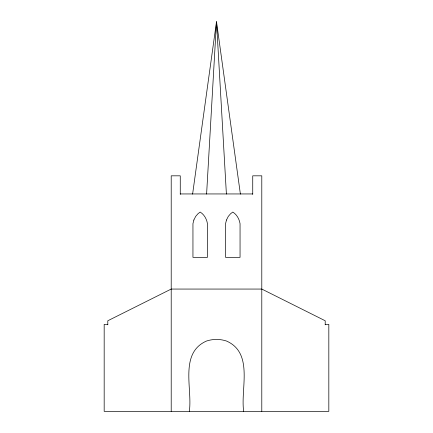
<?xml version="1.0" encoding="UTF-8"?>
<svg xmlns="http://www.w3.org/2000/svg" width="433" height="433" viewBox="0 0 433 433"><rect width="100%" height="100%" fill="white"/><g stroke="black" fill="none" stroke-linecap="round" stroke-linejoin="round"><path stroke-width="0.65" d="M206.601 194.065L216.5 21.65L240.402 194.13M192.598 194.13L216.5 21.65L226.399 194.065M180.263 193.946L252.737 193.946M107.795 324.387L104.174 324.387L104.174 411.35L328.826 411.35L328.826 324.387L325.205 324.387M325.205 324.82L325.205 320.766L261.792 289.06L171.208 289.06L107.795 320.766L107.795 324.82M261.792 411.35L261.792 175.825L252.737 175.825L252.737 194.385M243.676 411.35C240.347 388.839 253.917 353.095 226.513 341.042A31.885 31.885 0 0 0 206.487 341.042C179.083 353.095 192.653 388.839 189.324 411.35M180.263 194.385L180.263 175.825L171.208 175.825L171.208 411.35M193.854 220.034L192.95 223.655L192.95 257.354L207.439 257.354L207.439 223.655C206.682 219.028 204.241 214.584 200.192 212.062L198.022 213.691L195.667 216.408L193.854 220.034M226.464 220.034L225.561 223.655L225.561 257.354L240.05 257.354L240.05 223.655C239.292 219.028 236.851 214.584 232.808 212.062L230.632 213.691L228.278 216.408L226.464 220.034"/></g></svg>
